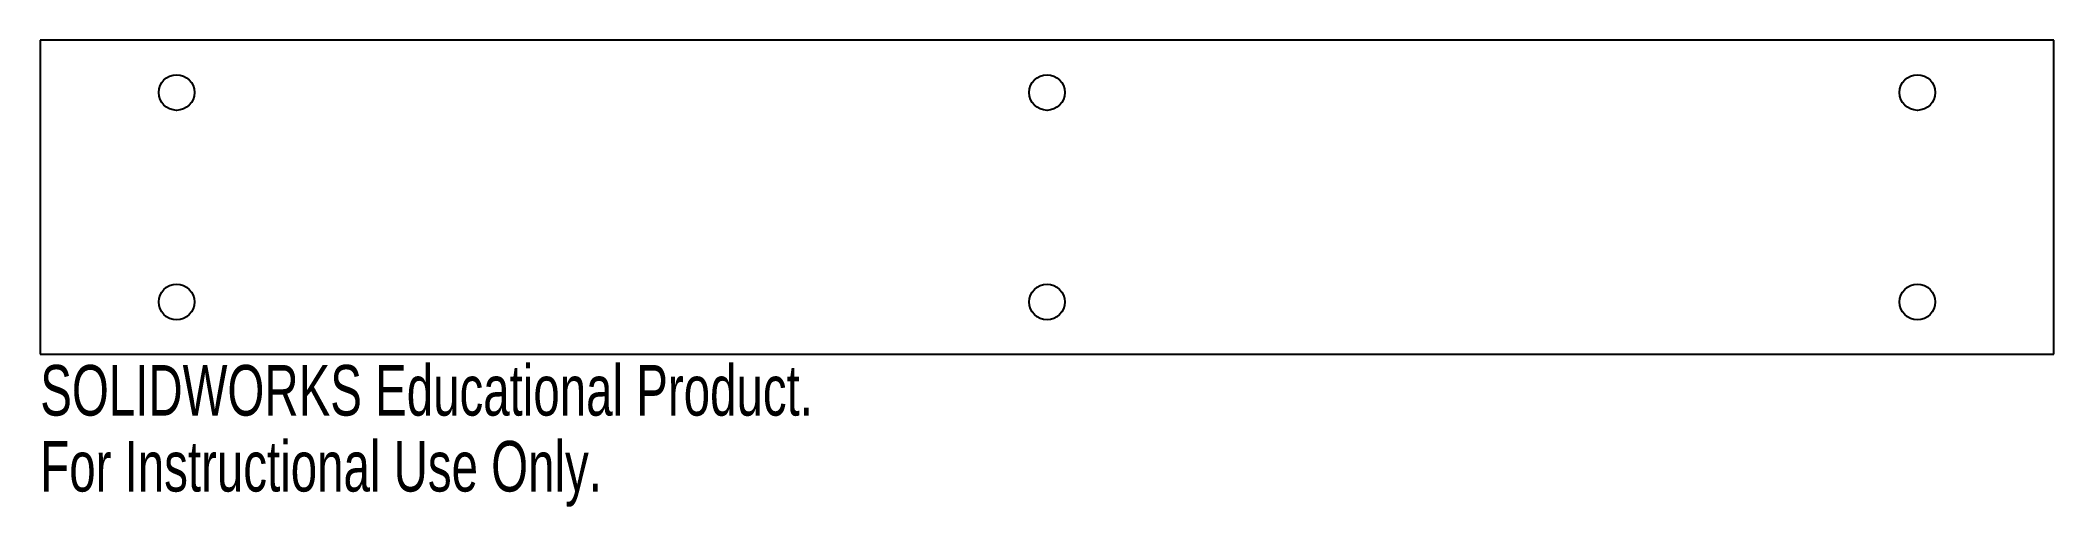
# Model space of a CAD drawing. Header units: millimetres. Extents: x 0 to 192, y -15 to 30.
import ezdxf

# ---------------------------------------------------------------- set-up
doc = ezdxf.new("R2010")
doc.units = ezdxf.units.MM
doc.styles.add('SLDTEXTSTYLE0', font='TXT', dxfattribs={"width": 0.7})

msp = doc.modelspace()

# ---------------------------------------------------------------- linework, layer by layer
at = {"color": 7, "linetype": 'Continuous', "lineweight": 25}
for p, q in [((192, 30), (0, 30)), ((0, 30), (0, 0)), ((192, 0), (192, 30)), ((0, 0), (192, 0))]:
    msp.add_line(p, q, dxfattribs=at)
for centre in [(13, 25), (96, 25), (179, 25), (13, 5), (96, 5), (179, 5)]:
    msp.add_circle(centre, 1.7, dxfattribs=at)

# ---------------------------------------------------------------- texts
at = {"color": 7, "linetype": 'Continuous', "char_height": 4.8336, "attachment_point": 1, "style": 'SLDTEXTSTYLE0'}
for s, insert in [('SOLIDWORKS Educational Product.', (0, -1.02)), ('For Instructional Use Only.', (0, -8.27))]:
    msp.add_mtext(s, dxfattribs=dict(at, insert=insert))

doc.saveas('drawing.dxf')
